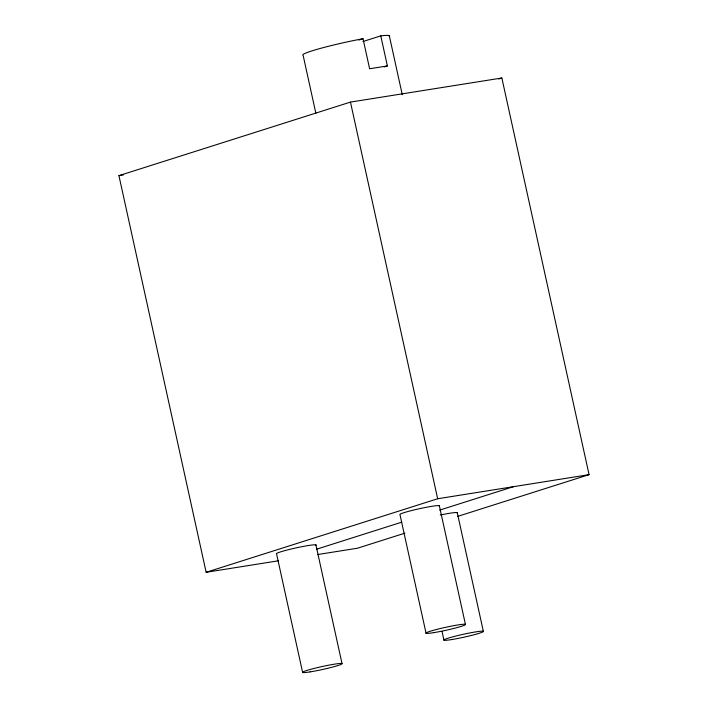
<?xml version="1.0" encoding="UTF-8"?>
<svg xmlns="http://www.w3.org/2000/svg" width="708" height="708" viewBox="0 0 708 708"><rect width="100%" height="100%" fill="white"/><g stroke="black" fill="none" stroke-linecap="round" stroke-linejoin="round"><path stroke-width="1.06" d="M358.814 40.037L363.009 38.701L369.62 68.756L387.382 65.933L380.78 35.869L362.947 41.533M384.24 66.924L387.382 65.933M278.598 560.763L206.143 572.294L118.935 175.646L350.46 102.094L501.857 78.004L589.065 474.652L457.518 516.442M498.697 79.004L501.857 78.004M206.143 572.294L437.668 498.751L589.065 474.652M316.573 549.213L401.817 522.141M439.703 510.105L513.371 486.697M404.896 533.159L357.54 548.204L317.529 554.568M118.935 175.646L123.289 174.947M389.276 35.612L402.259 94.651M457.244 512.619L483.325 631.244M439.332 505.689L465.413 624.314M350.46 102.094L437.668 498.751M442.084 631.607L443.978 640.227M315.856 113.253L303.113 55.286A44.454 3.257 -12.4 0 1 363.009 38.701M426.074 633.297L399.985 514.672A20.302 1.487 -12.4 0 1 419.756 508.636A20.302 1.487 -12.4 0 1 439.305 506.096M315.918 544.894L341.999 663.52M302.652 672.503L276.571 553.877A20.302 1.487 -12.4 0 1 296.342 547.842A20.302 1.487 -12.4 0 1 315.892 545.302M380.78 35.869A44.454 3.257 -12.4 0 1 389.223 36.497M440.252 515.017A20.302 1.487 -12.4 0 1 457.218 513.026M310.175 671.874A20.302 1.487 -12.4 0 0 341.973 663.918A20.302 1.487 -12.4 0 0 314.83 668.246A20.302 1.487 -12.4 0 0 310.175 671.874M451.5 639.598A20.302 1.487 -12.4 0 0 483.299 631.651A20.302 1.487 -12.4 0 0 456.156 635.97A20.302 1.487 -12.4 0 0 451.5 639.598M433.597 632.669A20.302 1.487 -12.4 0 0 465.386 624.713A20.302 1.487 -12.4 0 0 438.243 629.04A20.302 1.487 -12.4 0 0 433.597 632.669"/></g></svg>
